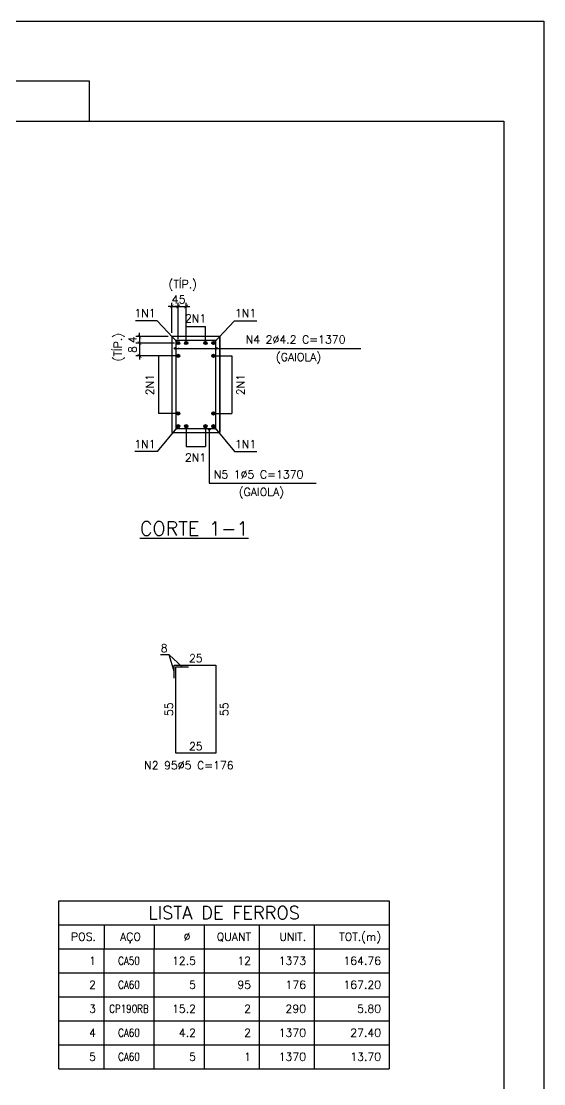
# Model space of a CAD drawing. Header units: centimetres. Extents: x 1658 to 17259, y 8294 to 11444.
# Drawn here: x 8162 to 9141, y 9452 to 11444 of the extents above; entities that cross this region are included whole.
import ezdxf
from ezdxf.enums import TextEntityAlignment as Align

# ---------------------------------------------------------------- set-up
doc = ezdxf.new("R2010")
doc.units = ezdxf.units.CM
doc.header["$LTSCALE"] = 50
doc.header["$MEASUREMENT"] = 0
doc.header["$PDMODE"] = 67
for name, color, linetype in [('COTAS-PRECON', 1, 'Continuous'), ('FORMATO-PRECON', 2, 'Continuous'), ('HACHURAS-PRECON', 1, 'Continuous'), ('LINHA-01-PRECON', 1, 'Continuous'), ('LINHA-02-PRECON', 2, 'Continuous'), ('LINHA-04-PRECON', 4, 'Continuous'), ('ListaF', 3, 'Continuous'), ('X1', 2, 'Continuous')]:
    doc.layers.add(name, color=color, linetype=linetype)
doc.styles.add('PRECON-ROMANS', font='romans.shx')
doc.styles.get("Standard").update_dxf_attribs({"font": 'romans.shx'})
doc.dimstyles.new('ESC50-50', dxfattribs={"dimscale": 50, "dimtxt": 0.2, "dimasz": 0.15, "dimexe": 0.15, "dimexo": 0.15, "dimgap": 0.08, "dimtad": 1, "dimdec": 1, "dimzin": 12, "dimdsep": 46, "dimtxsty": 'Standard', "dimblk": 'ARCHTICK', "dimcen": 0.09, "dimdle": 0.15, "dimclrd": 256, "dimclre": 256, "dimclrt": 2, "dimazin": 3, "dimtfac": 1, "dimtdec": 1, "dimtmove": 1, "dimatfit": 2, "dimfxl": 0.15, "dimtolj": 1, "dimtzin": 0, "dimarcsym": 0})
doc.dimstyles.new('ESC75-25', dxfattribs={"dimscale": 0, "dimtxt": 15, "dimasz": 7, "dimexe": 7, "dimexo": 7, "dimgap": 5.5, "dimtad": 1, "dimdec": 1, "dimlfac": 0.333333, "dimdsep": 46, "dimtxsty": 'Standard', "dimblk": 'ARCHTICK', "dimcen": 0.1, "dimdle": 7, "dimclrd": 256, "dimclre": 256, "dimclrt": 2, "dimadec": 0, "dimazin": 0, "dimtfac": 1, "dimtdec": 1, "dimtix": 1, "dimtmove": 2, "dimatfit": 3, "dimfxl": 1, "dimarcsym": 0})
doc.dimstyles.new('ESC75-75', dxfattribs={"dimscale": 0, "dimtxt": 15, "dimasz": 7, "dimexe": 7, "dimexo": 7, "dimgap": 5.5, "dimtad": 1, "dimdec": 1, "dimdsep": 46, "dimtxsty": 'Standard', "dimblk": 'ARCHTICK', "dimcen": 0.1, "dimdle": 7, "dimclrd": 256, "dimclre": 256, "dimclrt": 2, "dimadec": 0, "dimazin": 0, "dimtfac": 1, "dimtdec": 1, "dimtix": 1, "dimtmove": 2, "dimatfit": 3, "dimfxl": 1, "dimarcsym": 0})

# ---------------------------------------------------------------- blocks, each defined once
blk = doc.blocks.new('A$C2E607E54')
at = {"layer": 'FORMATO-PRECON', "color": 6}
blk.add_line((1835, 4050), (685, 4050), dxfattribs=at)
at = {"layer": 'FORMATO-PRECON'}
for points in [[(0, 4200), (2970, 4200), (2970, 0), (0, 0)], [(685, 3950), (1835, 3950), (1835, 4050), (685, 4050)]]:
    blk.add_lwpolyline(points, close=True, dxfattribs=at)
at = {"layer": 'FORMATO-PRECON', "color": 6}
blk.add_lwpolyline([(100, 3950), (2870, 3950), (2870, 100), (100, 100)], close=True, dxfattribs=at)
blk = doc.blocks.new('AconListBlock_brStd0')
at = {"color": 2}
for p, q in [((0, 0), (0, 1.2)), ((0, 1.2), (8.25, 1.2)), ((8.25, 1.2), (8.25, 0)), ((0, 0.6), (8.25, 0.6)), ((1.13, 0.6), (1.13, 0)), ((2.38, 0.6), (2.38, 0)), ((3.63, 0.6), (3.63, 0)), ((5, 0.6), (5, 0)), ((6.38, 0.6), (6.38, 0)), ((0, 0), (8.25, 0))]:
    blk.add_line(p, q, dxfattribs=at)
at = {"color": 4}
blk.add_text('LISTA DE FERROS', height=0.325, dxfattribs=at).set_placement((4.125, 0.9), align=Align.MIDDLE_CENTER)
at = {"color": 2}
for s, p in [('POS.', (0.925, 0.3)), ('AÇO', (2.05, 0.3)), ('Ø ', (3.425, 0.3)), ('QUANT', (4.8, 0.3)), ('UNIT.', (6.175, 0.3)), ('TOT.(m)', (8.05, 0.3))]:
    blk.add_text(s, height=0.2, dxfattribs=at).set_placement(p, align=Align.MIDDLE_RIGHT)
blk = doc.blocks.new('_ArchTick')
at = {"color": 0, "linetype": 'ByBlock', "const_width": 0.15}
blk.add_lwpolyline([(-0.5, -0.5), (0.5, 0.5)], dxfattribs=at)
blk = doc.blocks.new('*D18')
at = {"layer": 'Defpoints', "color": 0, "linetype": 'Continuous', "transparency": 16777216}
for p in [(8470.9, 10909.4), (8455.9, 10840.8), (8470.9, 10840.8)]:
    blk.add_point(p, dxfattribs=at)
at = {"layer": 'LINHA-01-PRECON', "linetype": 'Continuous', "lineweight": -2, "transparency": 16777216}
for p, q in [((8455.9, 10847.8), (8455.9, 10916.4)), ((8470.9, 10847.8), (8470.9, 10916.4)), ((8455.9, 10909.4), (8448.9, 10909.4)), ((8455.9, 10909.4), (8470.9, 10909.4)), ((8470.9, 10909.4), (8477.9, 10909.4))]:
    blk.add_line(p, q, dxfattribs=at)
at = {"layer": 'LINHA-01-PRECON', "linetype": 'Continuous', "lineweight": -2, "transparency": 16777216, "xscale": 7, "yscale": 7, "zscale": 7}
blk.add_blockref('_ArchTick', (8455.9, 10909.4), dxfattribs=at)
at = {"layer": 'LINHA-01-PRECON', "linetype": 'Continuous', "lineweight": -2, "transparency": 16777216, "xscale": 7, "yscale": 7, "zscale": 7, "rotation": 180}
blk.add_blockref('_ArchTick', (8470.9, 10909.4), dxfattribs=at)
at = {"layer": 'LINHA-01-PRECON', "color": 2, "linetype": 'Continuous', "transparency": 16777216, "insert": (8463.4, 10922.4), "char_height": 15, "attachment_point": 5}
blk.add_mtext('5', dxfattribs=at)
blk = doc.blocks.new('*D19')
at = {"layer": 'Defpoints', "color": 0, "linetype": 'Continuous', "transparency": 16777216}
for p in [(8455.9, 10840.8), (8383.4, 10816.8), (8455.9, 10816.8)]:
    blk.add_point(p, dxfattribs=at)
at = {"layer": 'LINHA-01-PRECON', "linetype": 'Continuous', "lineweight": -2, "transparency": 16777216}
for p, q in [((8448.9, 10840.8), (8376.4, 10840.8)), ((8383.4, 10847.8), (8383.4, 10809.8)), ((8448.9, 10816.8), (8376.4, 10816.8))]:
    blk.add_line(p, q, dxfattribs=at)
at = {"layer": 'LINHA-01-PRECON', "linetype": 'Continuous', "lineweight": -2, "transparency": 16777216, "xscale": 7, "yscale": 7, "zscale": 7}
for p, rotation in [((8383.4, 10840.8), 90), ((8383.4, 10816.8), 270)]:
    blk.add_blockref('_ArchTick', p, dxfattribs=dict(at, rotation=rotation))
at = {"layer": 'LINHA-01-PRECON', "color": 2, "linetype": 'Continuous', "transparency": 16777216, "insert": (8370.4, 10828.8), "char_height": 15, "attachment_point": 5, "rotation": 90}
blk.add_mtext('8', dxfattribs=at)
blk = doc.blocks.new('*D20')
at = {"layer": 'Defpoints', "color": 0, "linetype": 'Continuous', "transparency": 16777216}
for p in [(8451.4, 10071.8), (8526.4, 10071.8), (8526.4, 10071.8)]:
    blk.add_point(p, dxfattribs=at)
at = {"layer": 'LINHA-01-PRECON', "color": 2, "linetype": 'Continuous', "transparency": 16777216, "insert": (8488.9, 10084.8), "char_height": 15, "attachment_point": 5}
blk.add_mtext('25', dxfattribs=at)
blk = doc.blocks.new('*D21')
at = {"layer": 'Defpoints', "color": 0, "linetype": 'Continuous', "transparency": 16777216}
for p in [(8526.4, 10236.8), (8526.4, 10236.8), (8526.4, 10071.8)]:
    blk.add_point(p, dxfattribs=at)
at = {"layer": 'LINHA-01-PRECON', "color": 2, "linetype": 'Continuous', "transparency": 16777216, "insert": (8542.3, 10154.3), "char_height": 15, "attachment_point": 5, "rotation": 90}
blk.add_mtext('55', dxfattribs=at)
blk = doc.blocks.new('*D22')
at = {"layer": 'Defpoints', "color": 0, "linetype": 'Continuous', "transparency": 16777216}
for p in [(8451.4, 10236.8), (8451.4, 10236.8), (8526.4, 10236.8)]:
    blk.add_point(p, dxfattribs=at)
at = {"layer": 'LINHA-01-PRECON', "color": 2, "linetype": 'Continuous', "transparency": 16777216, "insert": (8488.9, 10249.8), "char_height": 15, "attachment_point": 5}
blk.add_mtext('25', dxfattribs=at)
blk = doc.blocks.new('*D23')
at = {"layer": 'Defpoints', "color": 0, "linetype": 'Continuous', "transparency": 16777216}
for p in [(8451.4, 10236.8), (8451.4, 10236.8), (8451.4, 10071.8)]:
    blk.add_point(p, dxfattribs=at)
at = {"layer": 'LINHA-01-PRECON', "color": 2, "linetype": 'Continuous', "transparency": 16777216, "insert": (8438.4, 10154.3), "char_height": 15, "attachment_point": 5, "rotation": 90}
blk.add_mtext('55', dxfattribs=at)
blk = doc.blocks.new('*D24')
at = {"layer": 'COTAS-PRECON', "lineweight": -2, "transparency": 16777216}
for p, q in [((8443.9, 10859.8), (8443.9, 10916.4)), ((8455.9, 10847.8), (8455.9, 10916.4)), ((8443.9, 10909.4), (8436.9, 10909.4)), ((8443.9, 10909.4), (8455.9, 10909.4)), ((8455.9, 10909.4), (8462.9, 10909.4))]:
    blk.add_line(p, q, dxfattribs=at)
at = {"layer": 'Defpoints', "color": 0, "transparency": 16777216}
for p in [(8455.9, 10909.4), (8443.9, 10852.8), (8455.9, 10840.8)]:
    blk.add_point(p, dxfattribs=at)
at = {"layer": 'COTAS-PRECON', "lineweight": -2, "transparency": 16777216, "xscale": 7, "yscale": 7, "zscale": 7}
blk.add_blockref('_ArchTick', (8443.9, 10909.4), dxfattribs=at)
at = {"layer": 'COTAS-PRECON', "lineweight": -2, "transparency": 16777216, "xscale": 7, "yscale": 7, "zscale": 7, "rotation": 180}
blk.add_blockref('_ArchTick', (8455.9, 10909.4), dxfattribs=at)
at = {"layer": 'COTAS-PRECON', "color": 2, "transparency": 16777216, "insert": (8449.9, 10922.4), "char_height": 15, "attachment_point": 5}
blk.add_mtext('4', dxfattribs=at)
blk = doc.blocks.new('*D25')
at = {"layer": 'COTAS-PRECON', "lineweight": -2, "transparency": 16777216}
for p, q in [((8383.4, 10852.8), (8383.4, 10859.8)), ((8436.9, 10852.8), (8376.4, 10852.8)), ((8448.9, 10840.8), (8376.4, 10840.8)), ((8383.4, 10852.8), (8383.4, 10840.8)), ((8383.4, 10840.8), (8383.4, 10833.8))]:
    blk.add_line(p, q, dxfattribs=at)
at = {"layer": 'Defpoints', "color": 0, "transparency": 16777216}
for p in [(8383.4, 10840.8), (8443.9, 10852.8), (8455.9, 10840.8)]:
    blk.add_point(p, dxfattribs=at)
at = {"layer": 'COTAS-PRECON', "lineweight": -2, "transparency": 16777216, "xscale": 7, "yscale": 7, "zscale": 7}
for p, rotation in [((8383.4, 10852.8), 270), ((8383.4, 10840.8), 90)]:
    blk.add_blockref('_ArchTick', p, dxfattribs=dict(at, rotation=rotation))
at = {"layer": 'COTAS-PRECON', "color": 2, "transparency": 16777216, "insert": (8370.4, 10846.8), "char_height": 15, "attachment_point": 5, "rotation": 90}
blk.add_mtext('4', dxfattribs=at)

msp = doc.modelspace()

# ---------------------------------------------------------------- hatches: boundary and pattern name
at = {"layer": 'LINHA-01-PRECON', "linetype": 'Continuous'}
h = msp.add_hatch(color=256, dxfattribs=at)
h.dxf.hatch_style = 1
edge = h.paths.add_edge_path()
edge.add_arc((8455.87, 10840.8), 3, 0, 360)
h = msp.add_hatch(color=256, dxfattribs=at)
h.dxf.hatch_style = 1
edge = h.paths.add_edge_path()
edge.add_arc((8470.87, 10840.8), 3, 0, 360)
h = msp.add_hatch(color=256, dxfattribs=at)
h.dxf.hatch_style = 1
edge = h.paths.add_edge_path()
edge.add_arc((8506.87, 10840.8), 3, 0, 360)
h = msp.add_hatch(color=256, dxfattribs=at)
h.dxf.hatch_style = 1
edge = h.paths.add_edge_path()
edge.add_arc((8521.87, 10840.8), 3, 0, 360)
h = msp.add_hatch(color=256, dxfattribs=at)
h.dxf.hatch_style = 1
edge = h.paths.add_edge_path()
edge.add_arc((8449.87, 10830.81), 1.5, 0, 360)
h = msp.add_hatch(color=256, dxfattribs=at)
h.dxf.hatch_style = 1
edge = h.paths.add_edge_path()
edge.add_arc((8455.87, 10816.8), 3, 0, 360)
h = msp.add_hatch(color=256, dxfattribs=at)
h.dxf.hatch_style = 1
edge = h.paths.add_edge_path()
edge.add_arc((8521.87, 10816.8), 3, 0, 360)
h = msp.add_hatch(color=256, dxfattribs=at)
h.dxf.hatch_style = 1
edge = h.paths.add_edge_path()
edge.add_arc((8527.87, 10830.81), 1.5, 0, 360)
h = msp.add_hatch(color=256, dxfattribs=at)
h.dxf.hatch_style = 1
edge = h.paths.add_edge_path()
edge.add_arc((8455.87, 10708.8), 3, 0, 360)
h = msp.add_hatch(color=256, dxfattribs=at)
h.dxf.hatch_style = 1
edge = h.paths.add_edge_path()
edge.add_arc((8521.87, 10708.8), 3, 0, 360)
h = msp.add_hatch(color=256, dxfattribs=at)
h.dxf.hatch_style = 1
edge = h.paths.add_edge_path()
edge.add_arc((8455.87, 10684.8), 3, 0, 360)
h = msp.add_hatch(color=256, dxfattribs=at)
h.dxf.hatch_style = 1
edge = h.paths.add_edge_path()
edge.add_arc((8470.87, 10684.8), 3, 0, 360)
h = msp.add_hatch(color=256, dxfattribs=at)
h.dxf.hatch_style = 1
edge = h.paths.add_edge_path()
edge.add_arc((8506.87, 10684.8), 3, 0, 360)
h = msp.add_hatch(color=256, dxfattribs=at)
h.dxf.hatch_style = 1
edge = h.paths.add_edge_path()
edge.add_arc((8513.99, 10678.8), 1.5, 0, 360)
h = msp.add_hatch(color=256, dxfattribs=at)
h.dxf.hatch_style = 1
edge = h.paths.add_edge_path()
edge.add_arc((8521.87, 10684.8), 3, 0, 360)

# ---------------------------------------------------------------- linework, layer by layer
for centre, radius in [((8455.87, 10840.8), 3), ((8470.87, 10840.8), 3), ((8506.87, 10840.8), 3), ((8521.87, 10840.8), 3), ((8449.87, 10830.81), 1.5), ((8455.87, 10816.8), 3), ((8521.87, 10816.8), 3), ((8527.87, 10830.81), 1.5), ((8455.87, 10708.8), 3), ((8521.87, 10708.8), 3), ((8455.87, 10684.8), 3), ((8470.87, 10684.8), 3), ((8506.87, 10684.8), 3), ((8513.99, 10678.8), 1.5), ((8521.87, 10684.8), 3)]:
    msp.add_circle(centre, radius, dxfattribs=at)
at = {"layer": 'LINHA-02-PRECON'}
for p, q in [((8443.87, 10852.8), (8443.87, 10672.8)), ((8533.87, 10852.8), (8443.87, 10852.8)), ((8443.87, 10852.8), (8443.87, 10672.8)), ((8533.87, 10852.8), (8533.87, 10672.8)), ((8533.87, 10672.8), (8533.87, 10852.8)), ((8443.87, 10672.8), (8533.87, 10672.8))]:
    msp.add_line(p, q, dxfattribs=at)
at = {"layer": 'LINHA-04-PRECON'}
for p, q in [((8526.37, 10845.3), (8451.37, 10845.3)), ((8451.37, 10845.3), (8451.37, 10680.3)), ((8526.37, 10680.3), (8526.37, 10845.3)), ((8451.37, 10680.3), (8526.37, 10680.3))]:
    msp.add_line(p, q, dxfattribs=at)
msp.add_lwpolyline([(8448.37, 10212.8), (8448.37, 10236.8), (8526.37, 10236.8), (8526.37, 10071.8), (8451.37, 10071.8), (8451.37, 10233.8), (8475.37, 10233.8)], dxfattribs=at)
at = {"layer": 'ListaF', "color": 2}
for p, q in [((8232.35, 9480.37), (8232.35, 9705.37)), ((8232.35, 9705.37), (8851.1, 9705.37)), ((8316.72, 9705.37), (8316.72, 9480.37)), ((8410.47, 9705.37), (8410.47, 9480.37)), ((8504.22, 9705.37), (8504.22, 9480.37)), ((8607.35, 9705.37), (8607.35, 9480.37)), ((8710.47, 9705.37), (8710.47, 9480.37)), ((8851.1, 9705.37), (8851.1, 9480.37)), ((8232.35, 9660.37), (8851.1, 9660.37)), ((8232.35, 9615.37), (8851.1, 9615.37)), ((8232.35, 9570.37), (8851.1, 9570.37)), ((8232.35, 9525.37), (8851.1, 9525.37)), ((8232.35, 9480.37), (8851.1, 9480.37))]:
    msp.add_line(p, q, dxfattribs=at)

# ---------------------------------------------------------------- block references
at = {"layer": 'HACHURAS-PRECON', "xscale": 0.7499999999999996, "yscale": 0.7499999999999996, "zscale": 0.7499999999999996}
msp.add_blockref('A$C2E607E54', (6913.36, 8293.94), dxfattribs=at)
at = {"layer": 'ListaF', "xscale": 75, "yscale": 75, "zscale": 75}
msp.add_blockref('AconListBlock_brStd0', (8232.35, 9705.37), dxfattribs=at)

# ---------------------------------------------------------------- texts
at = {"layer": 'LINHA-01-PRECON', "color": 2, "linetype": 'Continuous', "char_height": 15, "attachment_point": 5}
for s, insert in [('(TÍP.)', (8464.48, 10948.56)), ('1N1', (8393.74, 10896.81)), ('1N1', (8582.11, 10896.81)), ('2N1', (8488.46, 10886.86)), ('(GAIOLA)', (8681.43, 10811.98)), ('1N1', (8393.46, 10651.37)), ('1N1', (8582.11, 10651.37)), ('2N1', (8488.46, 10626.13)), ('(GAIOLA)', (8611.78, 10559.08)), ('8', (8429.6, 10268.72))]:
    msp.add_mtext(s, dxfattribs=dict(at, insert=insert))
at = {"layer": 'LINHA-01-PRECON', "color": 2, "linetype": 'Continuous', "char_height": 15, "attachment_point": 5, "rotation": 90}
for s, insert in [('(TÍP.)', (8345.13, 10832.95)), ('2N1', (8402.66, 10762.8)), ('2N1', (8572.83, 10762.8))]:
    msp.add_mtext(s, dxfattribs=dict(at, insert=insert))
at = {"layer": 'LINHA-01-PRECON', "color": 4, "insert": (8485.9, 10493.08), "char_height": 26.25, "attachment_point": 5}
msp.add_mtext('{\\LCORTE 1-1}', dxfattribs=at)
at = {"layer": 'ListaF', "color": 3, "char_height": 15}
for s, insert, attachment_point in [('1', (8301.72, 9682.87), 6), ('{\\W0.8;CA50}', (8363.6, 9682.87), 5), ('12.5', (8489.22, 9682.87), 6), ('12', (8592.35, 9682.87), 6), ('1373', (8695.47, 9682.87), 6), ('164.76', (8836.1, 9682.87), 6), ('2', (8301.72, 9637.87), 6), ('{\\W0.8;CA60}', (8363.6, 9637.87), 5), ('5', (8489.22, 9637.87), 6), ('95', (8592.35, 9637.87), 6), ('176', (8695.47, 9637.87), 6), ('167.20', (8836.1, 9637.87), 6), ('3', (8301.72, 9592.87), 6), ('{\\W0.8;CP190RB}', (8363.6, 9592.87), 5), ('15.2', (8489.22, 9592.87), 6), ('2', (8592.35, 9592.87), 6), ('290', (8695.47, 9592.87), 6), ('5.80', (8836.1, 9592.87), 6), ('4', (8301.72, 9547.87), 6), ('{\\W0.8;CA60}', (8363.6, 9547.87), 5), ('4.2', (8489.22, 9547.87), 6), ('2', (8592.35, 9547.87), 6), ('1370', (8695.47, 9547.87), 6), ('27.40', (8836.1, 9547.87), 6), ('5', (8301.72, 9502.87), 6), ('{\\W0.8;CA60}', (8363.6, 9502.87), 5), ('5', (8489.22, 9502.87), 6), ('1', (8592.35, 9502.87), 6), ('1370', (8695.47, 9502.87), 6), ('13.70', (8836.1, 9502.87), 6)]:
    msp.add_mtext(s, dxfattribs=dict(at, insert=insert, attachment_point=attachment_point))
at = {"layer": 'X1', "style": 'PRECON-ROMANS'}
for s, p in [('N4 2%%C4.2 C=1370', (8582.4, 10839.83)), ('N5 1%%C5 C=1370', (8522.75, 10586.93)), ('N2 95%%C5 C=176', (8392.05, 10041.65))]:
    msp.add_text(s, height=15, dxfattribs=at).set_placement(p)

# ---------------------------------------------------------------- dimensions: what is measured, and where the dimension line sits
at = {"layer": 'COTAS-PRECON'}
dim = msp.add_linear_dim(base=(8455.87, 10909.36), p1=(8443.87, 10852.8), p2=(8455.87, 10840.8), dimstyle='ESC75-25', override={"dimscale": 1}, dxfattribs=at)
dim.commit()
dim.dimension.update_dxf_attribs({"geometry": '*D24', "text_midpoint": (8449.87, 10922.36)})
dim = msp.add_linear_dim(base=(8383.4, 10840.8), p1=(8443.87, 10852.8), p2=(8455.87, 10840.8), angle=90, dimstyle='ESC75-25', override={"dimscale": 1}, dxfattribs=at)
dim.commit()
dim.dimension.update_dxf_attribs({"geometry": '*D25', "text_midpoint": (8370.4, 10846.8)})
at = {"layer": 'LINHA-01-PRECON', "linetype": 'Continuous'}
for base, p1, p2, override, picture, middle in [((8470.87, 10909.36), (8455.87, 10840.8), (8470.87, 10840.8), {"dimscale": 1}, '*D18', (8463.37, 10922.36)), ((8451.37, 10236.8), (8526.37, 10236.8), (8451.37, 10236.8), {"dimscale": 1, "dimse1": 1, "dimse2": 1, "dimsd1": 1, "dimsd2": 1}, '*D22', (8488.87, 10249.8)), ((8526.37, 10071.8), (8451.37, 10071.8), (8526.37, 10071.8), {"dimscale": 1, "dimse1": 1, "dimse2": 1, "dimsd1": 1, "dimsd2": 1}, '*D20', (8488.87, 10084.8))]:
    dim = msp.add_linear_dim(base=base, p1=p1, p2=p2, dimstyle='ESC75-25', override=override, dxfattribs=at)
    dim.commit()
    dim.dimension.update_dxf_attribs({"geometry": picture, "text_midpoint": middle})
for base, p1, p2, override, picture, middle in [((8383.4, 10816.8), (8455.87, 10840.8), (8455.87, 10816.8), {"dimscale": 1}, '*D19', (8370.4, 10828.8)), ((8451.37, 10236.8), (8451.37, 10071.8), (8451.37, 10236.8), {"dimscale": 1, "dimse1": 1, "dimse2": 1, "dimsd1": 1, "dimsd2": 1}, '*D23', (8438.37, 10154.3))]:
    dim = msp.add_linear_dim(base=base, p1=p1, p2=p2, angle=90, dimstyle='ESC75-25', override=override, dxfattribs=at)
    dim.commit()
    dim.dimension.update_dxf_attribs({"geometry": picture, "text_midpoint": middle})
dim = msp.add_linear_dim(base=(8526.37, 10236.8), p1=(8526.37, 10071.8), p2=(8526.37, 10236.8), angle=90, dimstyle='ESC75-25', override={"dimscale": 1, "dimse1": 1, "dimse2": 1, "dimsd1": 1, "dimsd2": 1}, dxfattribs=at)
dim.commit()
dim.dimension.update_dxf_attribs({"geometry": '*D21', "text_midpoint": (8542.33, 10154.3), "dimtype": 160})

# ---------------------------------------------------------------- leaders
at = {"layer": 'COTAS-PRECON'}
for points, dimstyle, override in [([(8455.87, 10840.8), (8416.25, 10882.57), (8375.77, 10882.57)], 'ESC75-25', {"dimscale": 1}), ([(8521.87, 10840.8), (8561.49, 10882.57), (8603.05, 10882.57)], 'ESC75-25', {"dimscale": 1}), ([(8449.87, 10830.81), (8798.08, 10830.81)], 'ESC50-50', {"dimgap": 0.08, "dimtad": 1}), ([(8527.87, 10830.81), (8798.08, 10830.81)], 'ESC50-50', {"dimgap": 0.08, "dimtad": 1}), ([(8455.87, 10684.8), (8416.25, 10637.14), (8374.69, 10637.14)], 'ESC75-25', {"dimscale": 1}), ([(8513.99, 10678.8), (8513.99, 10577.91), (8714.1, 10577.91)], 'ESC50-50', {"dimgap": 0.08, "dimtad": 1}), ([(8521.87, 10684.8), (8561.49, 10637.14), (8603.05, 10637.14)], 'ESC75-25', {"dimscale": 1})]:
    msp.add_leader(points, dimstyle=dimstyle, override=override, dxfattribs=at)
at = {"layer": 'LINHA-01-PRECON'}
for points in [[(8470.87, 10840.8), (8470.87, 10871.92), (8506.87, 10871.92)], [(8506.87, 10840.8), (8506.87, 10871.92)], [(8455.87, 10816.8), (8419.04, 10816.8), (8419.04, 10708.8)], [(8521.87, 10816.8), (8556.45, 10816.8), (8556.45, 10708.8)], [(8455.87, 10708.8), (8419.04, 10708.8)], [(8521.87, 10708.8), (8556.45, 10708.8)], [(8470.87, 10684.8), (8470.87, 10647.04), (8506.87, 10647.04)], [(8506.87, 10684.8), (8506.87, 10647.04)]]:
    msp.add_leader(points, dimstyle='ESC75-25', override={"dimscale": 1}, dxfattribs=at)
at = {"layer": 'LINHA-01-PRECON', "linetype": 'Continuous'}
for points in [[(8448.37, 10224.8), (8438.8, 10256.02), (8422.63, 10256.02)], [(8463.37, 10233.8), (8438.8, 10256.02)]]:
    msp.add_leader(points, dimstyle='ESC75-75', override={"dimscale": 1, "dimtad": 0}, dxfattribs=at)

doc.saveas('drawing.dxf')
